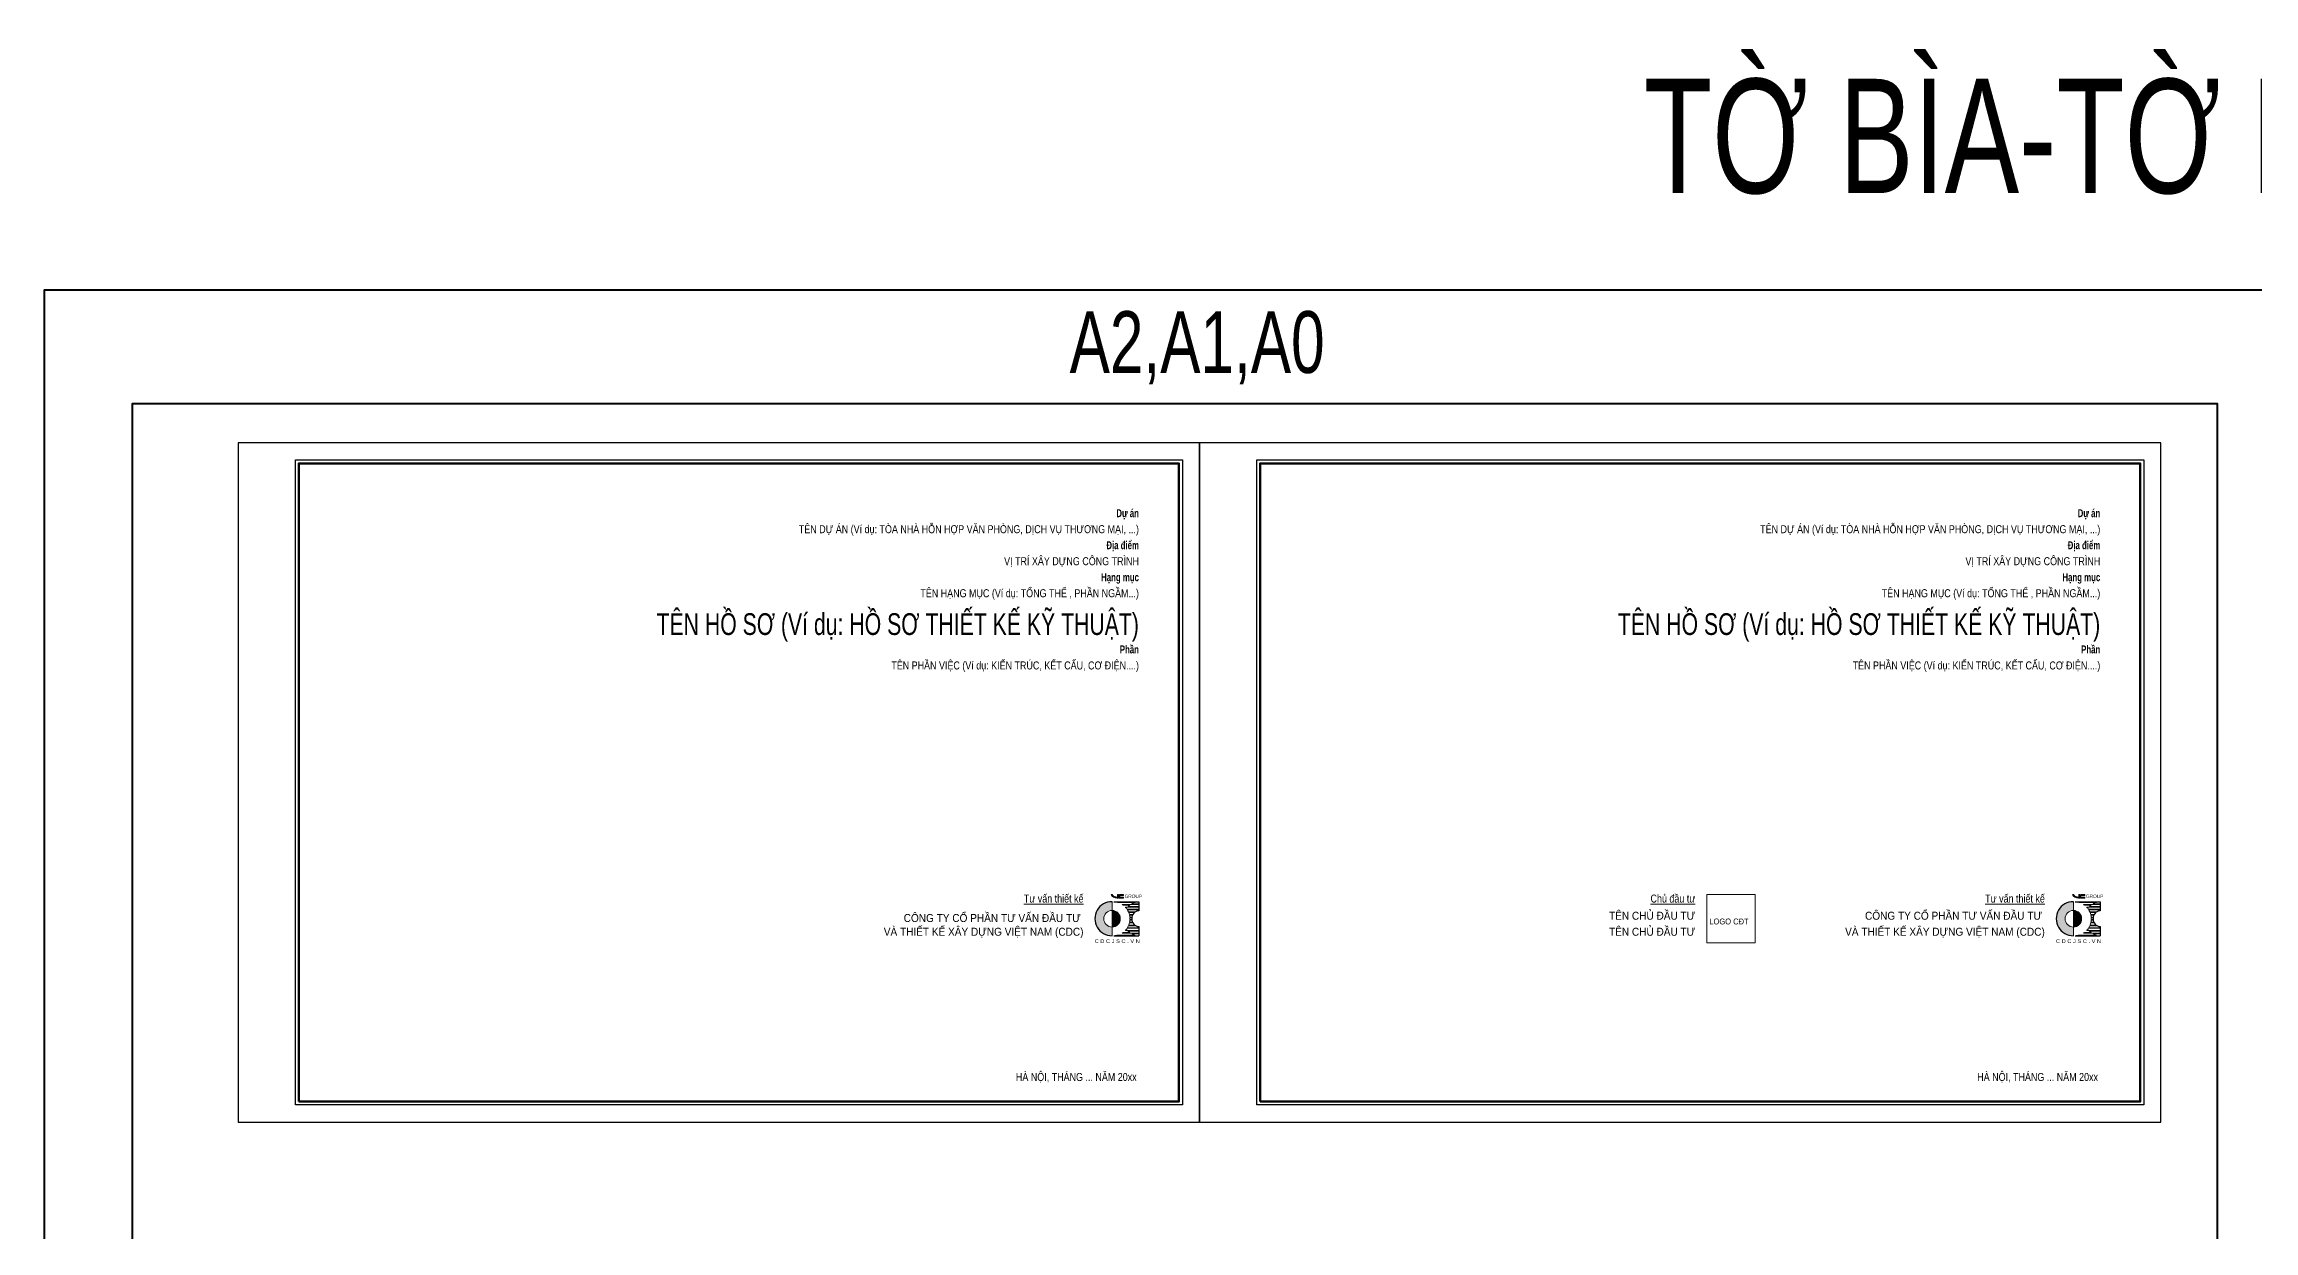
# Model space of a CAD drawing. Header units: inches. Extents: x -680616 to -44570, y -228485 to -6272.
# Drawn here: x -680616 to -487312, y -110028 to -6272 of the extents above; entities that cross this region are included whole.
import ezdxf
from ezdxf.enums import TextEntityAlignment as Align

# ---------------------------------------------------------------- set-up
doc = ezdxf.new("R2010")
doc.units = ezdxf.units.IN
doc.header["$MEASUREMENT"] = 0
doc.linetypes.add('HIDDEN2', pattern=[0.1875, 0.125, -0.0625])
doc.layers.get('Defpoints').update_dxf_attribs({"color": 250})
for name, color, linetype, lineweight in [('A-Tuong', 4, 'Continuous', 40), ('CDC -TEXT KHUNG', 7, 'Continuous', 15), ('Hatch1', 250, 'Continuous', 5), ('KT-Chuviet', 6, 'Continuous', 15), ('KT-Nettuong', 2, 'Continuous', 40)]:
    doc.layers.add(name, color=color, linetype=linetype, lineweight=lineweight)
doc.layers.add('CDC-KHUNGTEN', color=7, linetype='Continuous')
doc.styles.add('KT CDC', font='arial.ttf', dxfattribs={"width": 0.85, "height": 200})
doc.styles.add('KT CDC B', font='arialbd.ttf', dxfattribs={"width": 0.85, "height": 200})

# ---------------------------------------------------------------- blocks, each defined once
blk = doc.blocks.new('LOGOmoi')
at = {"layer": 'CDC -TEXT KHUNG'}
h = blk.add_hatch(color=1, dxfattribs=at)
h.paths.add_polyline_path([(1.46, 5.45), (1.26, 5.45), (1.26, 4.88), (1.21, 4.88, -0.237912), (0.06, 5.45), (-0.2, 5.45, 0.272847), (1.14, 4.66), (1.46, 4.66)])
h.paths.add_polyline_path([(2.59, 5.45), (1.8, 5.45, 0.414214), (1.54, 5.2), (1.54, 4.92, 0.414214), (1.8, 4.66), (2.59, 4.66), (2.59, 4.87), (1.8, 4.87, -0.414214), (1.74, 4.92), (1.74, 5.2, -0.414214), (1.8, 5.25), (2.59, 5.25)])
at = {"layer": 'CDC -TEXT KHUNG', "true_color": 0x00fa3e}
h = blk.add_hatch(color=100, dxfattribs=at)
edge = h.paths.add_edge_path()
edge.add_arc((0.02, 0), 1.87, 90, 270)
edge.add_line((0.02, -1.88), (0.02, -3.84))
edge.add_line((0.02, -3.84), (-0.17, -3.84))
edge.add_line((-0.17, -3.84), (-0.36, -3.83))
edge.add_line((-0.36, -3.83), (-0.55, -3.8))
edge.add_line((-0.55, -3.8), (-0.73, -3.77))
edge.add_line((-0.73, -3.77), (-0.92, -3.73))
edge.add_line((-0.92, -3.73), (-1.1, -3.68))
edge.add_line((-1.1, -3.68), (-1.28, -3.62))
edge.add_line((-1.28, -3.62), (-1.45, -3.55))
edge.add_line((-1.45, -3.55), (-1.63, -3.48))
edge.add_line((-1.63, -3.48), (-1.79, -3.39))
edge.add_line((-1.79, -3.39), (-1.96, -3.3))
edge.add_line((-1.96, -3.3), (-2.12, -3.2))
edge.add_line((-2.12, -3.2), (-2.27, -3.09))
edge.add_line((-2.27, -3.09), (-2.42, -2.97))
edge.add_line((-2.42, -2.97), (-2.56, -2.85))
edge.add_line((-2.56, -2.85), (-2.7, -2.72))
edge.add_line((-2.7, -2.72), (-2.83, -2.58))
edge.add_line((-2.83, -2.58), (-2.95, -2.44))
edge.add_line((-2.95, -2.44), (-3.07, -2.29))
edge.add_line((-3.07, -2.29), (-3.18, -2.14))
edge.add_line((-3.18, -2.14), (-3.28, -1.98))
edge.add_line((-3.28, -1.98), (-3.37, -1.81))
edge.add_line((-3.37, -1.81), (-3.46, -1.64))
edge.add_line((-3.46, -1.64), (-3.53, -1.47))
edge.add_line((-3.53, -1.47), (-3.6, -1.3))
edge.add_line((-3.6, -1.3), (-3.66, -1.12))
edge.add_line((-3.66, -1.12), (-3.71, -0.93))
edge.add_line((-3.71, -0.93), (-3.75, -0.75))
edge.add_line((-3.75, -0.75), (-3.79, -0.56))
edge.add_line((-3.79, -0.56), (-3.81, -0.38))
edge.add_line((-3.81, -0.38), (-3.82, -0.19))
edge.add_line((-3.82, -0.19), (-3.83, 0))
edge.add_line((-3.83, 0), (-3.82, 0.19))
edge.add_line((-3.82, 0.19), (-3.81, 0.38))
edge.add_line((-3.81, 0.38), (-3.79, 0.56))
edge.add_line((-3.79, 0.56), (-3.75, 0.75))
edge.add_line((-3.75, 0.75), (-3.71, 0.93))
edge.add_line((-3.71, 0.93), (-3.66, 1.12))
edge.add_line((-3.66, 1.12), (-3.6, 1.3))
edge.add_line((-3.6, 1.3), (-3.53, 1.47))
edge.add_line((-3.53, 1.47), (-3.46, 1.64))
edge.add_line((-3.46, 1.64), (-3.37, 1.81))
edge.add_line((-3.37, 1.81), (-3.28, 1.98))
edge.add_line((-3.28, 1.98), (-3.18, 2.14))
edge.add_line((-3.18, 2.14), (-3.07, 2.29))
edge.add_line((-3.07, 2.29), (-2.95, 2.44))
edge.add_line((-2.95, 2.44), (-2.83, 2.58))
edge.add_line((-2.83, 2.58), (-2.7, 2.72))
edge.add_line((-2.7, 2.72), (-2.56, 2.85))
edge.add_line((-2.56, 2.85), (-2.42, 2.97))
edge.add_line((-2.42, 2.97), (-2.27, 3.09))
edge.add_line((-2.27, 3.09), (-2.12, 3.2))
edge.add_line((-2.12, 3.2), (-1.96, 3.3))
edge.add_line((-1.96, 3.3), (-1.79, 3.39))
edge.add_line((-1.79, 3.39), (-1.63, 3.48))
edge.add_line((-1.63, 3.48), (-1.45, 3.55))
edge.add_line((-1.45, 3.55), (-1.28, 3.62))
edge.add_line((-1.28, 3.62), (-1.1, 3.68))
edge.add_line((-1.1, 3.68), (-0.92, 3.73))
edge.add_line((-0.92, 3.73), (-0.73, 3.77))
edge.add_line((-0.73, 3.77), (-0.55, 3.8))
edge.add_line((-0.55, 3.8), (-0.36, 3.83))
edge.add_line((-0.36, 3.83), (-0.17, 3.84))
edge.add_line((-0.17, 3.84), (0.02, 3.84))
edge.add_line((0.02, 3.84), (0.02, 1.87))
at = {"layer": 'CDC -TEXT KHUNG', "true_color": 0xc20000}
blk.add_hatch(color=12, dxfattribs=at).paths.add_polyline_path([(0.02, 1.87), (0.02, -1.81), (0.02, -1.88, 0.414214), (1.89, 0, 0.414214)])
at = {"layer": 'CDC -TEXT KHUNG', "color": 102}
for p, q in [((0.02, 3.84), (0.02, -1.81)), ((1.28, 3.7), (5.24, 3.7)), ((2.3, 3.24), (6.1, 3.24)), ((2.51, 3.09), (4.01, 3.09)), ((3.03, 2.63), (6.1, 2.63)), ((3.16, 2.49), (3.36, 2.49)), ((3.4, 2.17), (6.1, 2.17)), ((3.49, 2.03), (6.1, 2.03)), ((3.64, 2.78), (6.1, 2.78)), ((3.74, 1.57), (5.37, 1.57)), ((3.8, 1.42), (5.15, 1.42)), ((3.95, 0.96), (4.75, 0.96)), ((3.98, 0.81), (4.66, 0.81)), ((4.05, 0.35), (4.51, 0.35)), ((4.06, 0.2), (4.49, 0.2)), ((4.47, 3.39), (6.1, 3.39)), ((0.01, -3.84), (0.02, -3.84)), ((0.02, -1.81), (0.02, -3.84)), ((1.28, -3.7), (5.24, -3.7)), ((2.3, -3.24), (6.1, -3.24)), ((2.51, -3.09), (4.01, -3.09)), ((3.03, -2.63), (6.1, -2.63)), ((3.16, -2.49), (3.36, -2.49)), ((3.4, -2.17), (6.1, -2.17)), ((3.49, -2.03), (6.1, -2.03)), ((3.64, -2.78), (6.1, -2.78)), ((3.74, -1.57), (5.37, -1.57)), ((3.8, -1.42), (5.15, -1.42)), ((3.95, -0.96), (4.75, -0.96)), ((3.98, -0.81), (4.66, -0.81)), ((4.05, -0.35), (4.51, -0.35)), ((4.06, -0.2), (4.49, -0.2)), ((4.47, -3.39), (6.1, -3.39))]:
    blk.add_line(p, q, dxfattribs=at)
at = {"layer": 'CDC -TEXT KHUNG', "color": 7, "lineweight": 30}
for p, q in [((0.42, 3.85), (6.1, 3.85)), ((6.1, 3.85), (6.1, 1.81)), ((0.42, -3.84), (6.1, -3.84)), ((6.1, -1.79), (6.1, -3.84))]:
    blk.add_line(p, q, dxfattribs=at)
at = {"layer": 'CDC -TEXT KHUNG', "color": 1}
for points in [[(1.46, 5.45), (1.26, 5.45), (1.26, 4.88), (1.21, 4.88, -0.237912), (0.06, 5.45), (-0.2, 5.45, 0.272847), (1.14, 4.66), (1.46, 4.66)], [(2.59, 5.45), (1.8, 5.45, 0.414214), (1.54, 5.2), (1.54, 4.92, 0.414214), (1.8, 4.66), (2.59, 4.66), (2.59, 4.87), (1.8, 4.87, -0.414214), (1.74, 4.92), (1.74, 5.2, -0.414214), (1.8, 5.25), (2.59, 5.25)]]:
    blk.add_lwpolyline(points, format="xyb", close=True, dxfattribs=at)
at = {"layer": 'CDC -TEXT KHUNG', "color": 102}
blk.add_circle((0.02, 0), 1.87, dxfattribs=at)
at = {"layer": 'CDC -TEXT KHUNG', "color": 7, "lineweight": 30}
blk.add_arc((0, 0), 3.85, 89.7449, 270.2551, dxfattribs=at)
at = {"layer": 'CDC -TEXT KHUNG', "color": 112}
blk.add_ellipse((0.22, 0), major_axis=(-2.72, 2.72), ratio=1, start_param=-1.064136, end_param=-0.838054, dxfattribs=at)
at = {"layer": 'CDC -TEXT KHUNG', "color": 102}
for centre, major_axis, start_param, end_param in [((0.22, 0), (-2.72, 2.72), -1.423028, -1.355019), ((0.22, 0), (2.72, 2.72), 6.199614, 6.251308), ((6.3, 0), (-2.72, 2.72), 0.083571, 0.124553), ((0.22, 0), (-2.72, 2.72), 4.527318, 4.587836), ((0.22, 0), (-2.72, 2.72), 4.346177, 4.481253), ((6.3, 0), (-2.72, 2.72), -0.147768, -0.022458), ((0.22, 0), (-2.72, 2.72), 4.178765, 4.304301), ((0.22, 0), (2.72, 2.72), 5.589142, 5.7099), ((0.22, 0), (2.72, 2.72), 5.445131, 5.550443), ((6.3, 0), (2.72, 2.72), 1.064136, 1.278853), ((0.22, 0.01), (2.72, 2.72), 3.979647, 4.205729), ((0.22, 0), (-2.72, 2.72), 2.925816, 2.993825), ((0.22, 0), (-2.72, 2.72), 3.17347, 3.225164), ((0.22, 0), (2.72, 2.72), 4.836942, 4.89746), ((6.3, 0), (-2.72, 2.72), 1.446243, 1.487225), ((0.22, 0), (2.72, 2.72), 4.943525, 5.078601), ((6.3, 0), (-2.72, 2.72), 1.538919, 1.718564), ((0.22, 0), (-2.72, 2.72), 3.549681, 3.675216), ((0.22, 0), (-2.72, 2.72), 3.714878, 3.835636), ((6.3, 0), (2.72, 2.72), 3.433536, 3.648253)]:
    blk.add_ellipse(centre, major_axis=major_axis, ratio=1, start_param=start_param, end_param=end_param, dxfattribs=at)
at = {"layer": 'CDC -TEXT KHUNG', "color": 7, "lineweight": 30}
blk.add_ellipse((6.27, 0.01), major_axis=(1.28, 1.28), ratio=1, start_param=0.884906, end_param=3.827483, dxfattribs=at)
at = {"layer": 'CDC -TEXT KHUNG', "color": 1, "style": 'KT CDC', "width": 0.85}
blk.add_text('GROUP', height=0.792, dxfattribs=at).set_placement((2.85, 4.67))
at = {"layer": 'CDC -TEXT KHUNG', "color": 102, "style": 'KT CDC', "width": 1.15}
blk.add_text('C D C J S C . V N', height=0.8, dxfattribs=at).set_placement((-3.92, -5.47))

msp = doc.modelspace()

# ---------------------------------------------------------------- linework, layer by layer
at = {"layer": 'A-Tuong'}
msp.add_lwpolyline([(-672933.8, -176298.9), (-490482.4, -176298.9), (-490482.4, -37730.2), (-672933.8, -37730.2)], close=True, dxfattribs=at)
at = {"layer": 'CDC-KHUNGTEN', "color": 8}
for points in [[(-658644.8, -99028.4), (-658644.8, -42628.4), (-581044.8, -42628.4), (-581044.8, -99028.4), (-658644.8, -99028.4)], [(-574544.8, -99028.4), (-574544.8, -42628.4), (-496944.8, -42628.4), (-496944.8, -99028.4), (-574544.8, -99028.4)]]:
    msp.add_lwpolyline(points, close=True, dxfattribs=at)
at = {"layer": 'CDC-KHUNGTEN', "color": 255, "lineweight": 60}
for points in [[(-658344.8, -98728.4), (-658344.8, -42928.4), (-581344.8, -42928.4), (-581344.8, -98728.4)], [(-574244.8, -98728.4), (-574244.8, -42928.4), (-497244.8, -42928.4), (-497244.8, -98728.4)]]:
    msp.add_lwpolyline(points, close=True, dxfattribs=at)
at = {"layer": 'Defpoints', "color": 1, "ltscale": 0.2}
for points in [[(-663644.8, -100528.4), (-579544.8, -100528.4), (-579544.8, -41128.4), (-663644.8, -41128.4)], [(-579544.8, -100528.4), (-495444.8, -100528.4), (-495444.8, -41128.4), (-579544.8, -41128.4)]]:
    msp.add_lwpolyline(points, close=True, dxfattribs=at)
at = {"layer": 'Hatch1', "linetype": 'HIDDEN2', "ltscale": 100}
msp.add_lwpolyline([(-530944.8, -80628.4), (-535175, -80628.4), (-535175, -84858.1), (-530944.8, -84858.1)], close=True, dxfattribs=at)
at = {"layer": 'KT-Nettuong'}
msp.add_lwpolyline([(-287668.8, -27781.9), (-680616.3, -27781.9), (-680616.3, -228485.2), (-287668.8, -228485.2)], close=True, dxfattribs=at)

# ---------------------------------------------------------------- block references
at = {"xscale": 387.0196107734748, "yscale": 387.0196107734748, "zscale": 387.0196107913886}
for p in [(-587203.8, -82740.6), (-503103.8, -82740.6)]:
    msp.add_blockref('LOGOmoi', p, dxfattribs=at)

# ---------------------------------------------------------------- texts
at = {"layer": 'KT-Chuviet', "color": 6}
for s, height, style, width, p in [('TỜ BÌA-TỜ KÝ CHUẨN', 10000, 'KT CDC', 0.7, (-436982.5, -19295.6)), ('A2,A1,A0', 5400, 'KT CDC', 0.7, (-568598, -35017.5)), ('TÊN DỰ ÁN (Ví dụ: TÒA NHÀ HỖN HỢP VĂN PHÒNG, DỊCH VỤ THƯƠNG MẠI, ...)', 700, 'KT CDC', 0.8, (-584844.8, -49028.4)), ('Dự án', 700, 'KT CDC B', 0.7, (-584844.8, -47628.4)), ('TÊN DỰ ÁN (Ví dụ: TÒA NHÀ HỖN HỢP VĂN PHÒNG, DỊCH VỤ THƯƠNG MẠI, ...)', 700, 'KT CDC', 0.8, (-500744.8, -49028.4)), ('Dự án', 700, 'KT CDC B', 0.7, (-500744.8, -47628.4)), ('Địa điểm', 700, 'KT CDC B', 0.7, (-584844.8, -50428.4)), ('Địa điểm', 700, 'KT CDC B', 0.7, (-500744.8, -50428.4)), ('VỊ TRÍ XÂY DỰNG CÔNG TRÌNH', 700, 'KT CDC', 0.8, (-584844.8, -51828.4)), ('VỊ TRÍ XÂY DỰNG CÔNG TRÌNH', 700, 'KT CDC', 0.8, (-500744.8, -51828.4)), ('TÊN HẠNG MỤC (Ví dụ: TỔNG THỂ , PHẦN NGẦM...)', 700, 'KT CDC', 0.8, (-584844.8, -54628.4)), ('Hạng mục', 700, 'KT CDC B', 0.7, (-584844.8, -53228.4)), ('TÊN HẠNG MỤC (Ví dụ: TỔNG THỂ , PHẦN NGẦM...)', 700, 'KT CDC', 0.8, (-500744.8, -54628.4)), ('Hạng mục', 700, 'KT CDC B', 0.7, (-500744.8, -53228.4)), ('TÊN HỒ SƠ (Ví dụ: HỒ SƠ THIẾT KẾ KỸ THUẬT)', 1900, 'KT CDC', 0.7, (-584844.8, -57928.4)), ('TÊN HỒ SƠ (Ví dụ: HỒ SƠ THIẾT KẾ KỸ THUẬT)', 1900, 'KT CDC', 0.7, (-500744.8, -57928.4)), ('Phần', 700, 'KT CDC B', 0.7, (-584844.8, -59543)), ('Phần', 700, 'KT CDC B', 0.7, (-500744.8, -59543)), ('TÊN PHẦN VIỆC (Ví dụ: KIẾN TRÚC, KẾT CẤU, CƠ ĐIỆN....)', 700, 'KT CDC', 0.8, (-584844.8, -60943)), ('TÊN PHẦN VIỆC (Ví dụ: KIẾN TRÚC, KẾT CẤU, CƠ ĐIỆN....)', 700, 'KT CDC', 0.8, (-500744.8, -60943)), ('%%UTư vấn thiết kế', 700, 'KT CDC', 0.8, (-589693.6, -81328.4)), ('%%UChủ đầu tư', 700, 'KT CDC', 0.8, (-536175, -81328.4)), ('%%UTư vấn thiết kế', 700, 'KT CDC', 0.8, (-505593.6, -81328.4)), ('CÔNG TY CỔ PHẦN TƯ VẤN ÐẦU TƯ ', 700, 'KT CDC', 0.9, (-589693.6, -83028.4)), ('TÊN CHỦ ĐẦU TƯ', 700, 'KT CDC', 0.9, (-536175, -82828.4)), ('LOGO CĐT', 515.07, 'KT CDC', 0.8, (-531505.1, -83239.7)), ('CÔNG TY CỔ PHẦN TƯ VẤN ÐẦU TƯ ', 700, 'KT CDC', 0.9, (-505593.6, -82828.4)), ('VÀ THIẾT KẾ XÂY DỰNG VIỆT NAM (CDC)', 700, 'KT CDC', 0.9, (-589693.6, -84228.4)), ('TÊN CHỦ ĐẦU TƯ', 700, 'KT CDC', 0.9, (-536175, -84228.4)), ('VÀ THIẾT KẾ XÂY DỰNG VIỆT NAM (CDC)', 700, 'KT CDC', 0.9, (-505593.6, -84228.4)), ('HÀ NỘI, THÁNG ... NĂM 20xx', 700, 'KT CDC', 0.8, (-585044.8, -96928.6)), ('HÀ NỘI, THÁNG ... NĂM 20xx', 700, 'KT CDC', 0.8, (-500944.8, -96928.6))]:
    msp.add_text(s, height=height, dxfattribs=dict(at, style=style, width=width)).set_placement(p, align=Align.RIGHT)

doc.saveas('drawing.dxf')
